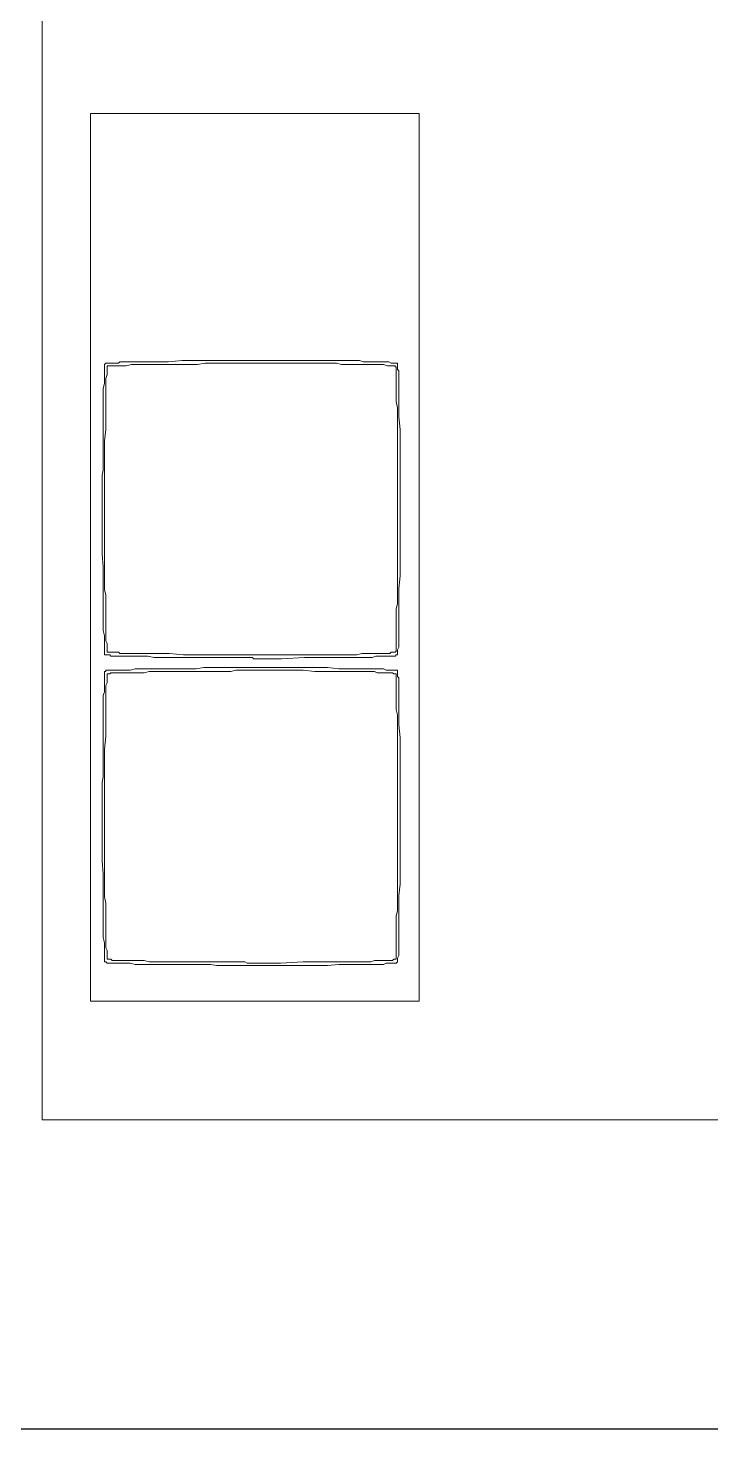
# Model space of a CAD drawing. Extents: x 185064 to 343242, y -369192 to -264966.
# Drawn here: x 269558 to 271251, y -295675 to -292202 of the extents above; entities that cross this region are included whole.
import ezdxf

# ---------------------------------------------------------------- set-up
doc = ezdxf.new("R2010")
doc.units = 0

# ---------------------------------------------------------------- blocks, each defined once
blk = doc.blocks.new('awertaretwww')
at = {"color": 8, "lineweight": 0}
blk.add_lwpolyline([(256866.1, -310064), (264511.4, -310064), (264511.4, -314264), (256866.1, -314264)], close=True, dxfattribs=at)
at = {"color": 3, "lineweight": 0}
blk.add_lwpolyline([(256986.1, -313970.4), (257800.9, -313970.4), (257800.9, -311769.3), (256986.1, -311769.3)], close=True, dxfattribs=at)
at = {"color": 1, "lineweight": 0}
for points in [[(257753.5, -312751.4), (257753.5, -312748.3), (257753.5, -312745.1), (257753.5, -312741.9), (257753.5, -312738.8), (257753.5, -312735.6), (257753.5, -312729.3), (257753.5, -312719.8), (257753.5, -312710.4), (257753.5, -312700.9), (257753.5, -312688.3), (257753.5, -312675.6), (257753.5, -312659.8), (257753.5, -312647.2), (257753.5, -312631.4), (257753.5, -312615.6), (257753.5, -312584), (257753.5, -312552.5), (257750.3, -312520.9), (257750.3, -312508.3), (257750.3, -312492.5), (257750.3, -312479.8), (257750.3, -312464), (257750.3, -312451.4), (257750.3, -312441.9), (257750.3, -312429.3), (257750.3, -312419.8), (257750.3, -312416.7), (257750.3, -312410.4), (257750.3, -312407.2), (257747.2, -312404), (257747.2, -312400.9), (257747.2, -312397.7), (257747.2, -312394.6), (257747.2, -312391.4), (257747.2, -312388.3), (257744, -312388.3), (257740.9, -312388.3), (257737.7, -312388.3), (257731.4, -312388.3), (257725.1, -312385.1), (257718.8, -312385.1), (257712.4, -312385.1), (257703, -312385.1), (257693.5, -312385.1), (257684, -312385.1), (257674.5, -312385.1), (257661.9, -312385.1), (257652.4, -312381.9), (257639.8, -312381.9), (257627.2, -312381.9), (257614.5, -312381.9), (257601.9, -312381.9), (257573.5, -312381.9), (257545.1, -312381.9), (257516.7, -312381.9), (257459.8, -312381.9), (257431.4, -312381.9), (257403, -312381.9), (257399.8, -312381.9), (257396.7, -312381.9), (257393.5, -312381.9), (257390.3, -312381.9), (257387.2, -312381.9), (257380.9, -312381.9), (257377.7, -312381.9), (257371.4, -312381.9), (257368.2, -312381.9), (257361.9, -312381.9), (257355.6, -312381.9), (257343, -312381.9), (257330.3, -312381.9), (257314.5, -312381.9), (257298.8, -312381.9), (257283, -312381.9), (257267.2, -312381.9), (257248.2, -312381.9), (257213.5, -312381.9), (257178.8, -312385.1), (257163, -312385.1), (257144, -312385.1), (257128.2, -312385.1), (257112.4, -312385.1), (257096.7, -312385.1), (257084, -312385.1), (257071.4, -312385.1), (257065.1, -312385.1), (257058.8, -312385.1), (257055.6, -312388.3), (257049.3, -312388.3), (257046.1, -312388.3), (257039.8, -312388.3), (257036.7, -312388.3), (257033.5, -312388.3), (257030.3, -312388.3), (257027.2, -312388.3), (257024, -312388.3), (257020.9, -312391.4), (257020.9, -312394.6), (257020.9, -312397.7), (257020.9, -312400.9), (257020.9, -312404), (257020.9, -312407.2), (257020.9, -312410.4), (257020.9, -312419.8), (257020.9, -312429.3), (257020.9, -312438.8), (257017.7, -312451.4), (257017.7, -312464), (257017.7, -312476.7), (257017.7, -312489.3), (257017.7, -312505.1), (257017.7, -312517.7), (257017.7, -312549.3), (257017.7, -312577.7), (257017.7, -312609.3), (257017.7, -312625.1), (257017.7, -312637.7), (257017.7, -312653.5), (257014.5, -312666.1), (257014.5, -312678.8), (257014.5, -312691.4), (257014.5, -312700.9), (257014.5, -312710.4), (257014.5, -312719.8), (257014.5, -312723), (257014.5, -312729.3), (257014.5, -312732.5), (257014.5, -312735.6), (257014.5, -312738.8), (257014.5, -312748.3), (257014.5, -312757.7), (257014.5, -312767.2), (257014.5, -312779.8), (257014.5, -312792.5), (257014.5, -312805.1), (257014.5, -312817.7), (257014.5, -312830.4), (257014.5, -312846.1), (257014.5, -312861.9), (257017.7, -312893.5), (257017.7, -312953.5), (257017.7, -312969.3), (257017.7, -312985.1), (257017.7, -312997.7), (257017.7, -313013.5), (257017.7, -313026.1), (257017.7, -313038.8), (257017.7, -313051.4), (257020.9, -313064), (257020.9, -313073.5), (257020.9, -313083), (257020.9, -313089.3), (257020.9, -313092.5), (257020.9, -313098.8), (257020.9, -313101.9), (257020.9, -313105.1), (257020.9, -313108.3), (257020.9, -313111.4), (257024, -313111.4), (257027.2, -313111.4), (257030.3, -313111.4), (257033.5, -313111.4), (257036.7, -313114.6), (257039.8, -313114.6), (257046.1, -313114.6), (257049.3, -313114.6), (257055.6, -313114.6), (257058.8, -313114.6), (257065.1, -313114.6), (257071.4, -313114.6), (257084, -313114.6), (257096.7, -313114.6), (257112.4, -313114.6), (257128.2, -313114.6), (257144, -313117.7), (257163, -313117.7), (257178.8, -313117.7), (257213.5, -313117.7), (257248.2, -313117.7), (257267.2, -313117.7), (257283, -313117.7), (257298.8, -313117.7), (257314.5, -313117.7), (257330.3, -313117.7), (257343, -313117.7), (257355.6, -313117.7), (257361.9, -313117.7), (257368.2, -313117.7), (257371.4, -313117.7), (257377.7, -313117.7), (257380.9, -313117.7), (257387.2, -313117.7), (257390.3, -313120.9), (257393.5, -313120.9), (257396.7, -313120.9), (257399.8, -313120.9), (257403, -313120.9), (257431.4, -313120.9), (257459.8, -313120.9), (257516.7, -313117.7), (257545.1, -313117.7), (257573.5, -313117.7), (257601.9, -313117.7), (257614.5, -313117.7), (257627.2, -313117.7), (257639.8, -313117.7), (257652.4, -313117.7), (257661.9, -313117.7), (257674.5, -313117.7), (257684, -313117.7), (257693.5, -313114.6), (257703, -313114.6), (257712.4, -313114.6), (257718.8, -313114.6), (257725.1, -313114.6), (257731.4, -313114.6), (257737.7, -313114.6), (257740.9, -313114.6), (257744, -313111.4), (257747.2, -313111.4), (257747.2, -313108.3), (257747.2, -313105.1), (257747.2, -313098.8), (257750.3, -313092.5), (257750.3, -313086.1), (257750.3, -313079.8), (257750.3, -313070.4), (257750.3, -313060.9), (257750.3, -313051.4), (257750.3, -313038.8), (257750.3, -313026.1), (257750.3, -313013.5), (257750.3, -313000.9), (257750.3, -312988.3), (257750.3, -312975.6), (257750.3, -312947.2), (257753.5, -312915.6), (257753.5, -312855.6), (257753.5, -312827.2), (257753.5, -312814.6), (257753.5, -312798.8), (257753.5, -312786.1), (257753.5, -312773.5), (257753.5, -312760.9)], [(257747.2, -312748.3), (257747.2, -312745.1), (257747.2, -312741.9), (257747.2, -312738.8), (257747.2, -312735.6), (257747.2, -312729.3), (257747.2, -312719.8), (257747.2, -312710.4), (257747.2, -312700.9), (257747.2, -312688.3), (257747.2, -312675.6), (257747.2, -312663), (257747.2, -312647.2), (257747.2, -312634.6), (257747.2, -312618.8), (257747.2, -312587.2), (257747.2, -312558.8), (257747.2, -312527.2), (257747.2, -312511.4), (257747.2, -312498.8), (257744, -312483), (257744, -312470.4), (257744, -312457.7), (257744, -312448.3), (257744, -312435.6), (257744, -312426.1), (257744, -312416.7), (257744, -312413.5), (257744, -312410.4), (257744, -312407.2), (257744, -312404), (257744, -312400.9), (257744, -312397.7), (257740.9, -312397.7), (257740.9, -312394.6), (257737.7, -312394.6), (257734.5, -312394.6), (257731.4, -312394.6), (257728.2, -312394.6), (257721.9, -312394.6), (257712.4, -312391.4), (257706.1, -312391.4), (257696.7, -312391.4), (257690.3, -312391.4), (257680.9, -312391.4), (257668.2, -312391.4), (257658.8, -312391.4), (257646.1, -312391.4), (257633.5, -312391.4), (257624, -312391.4), (257608.2, -312391.4), (257595.6, -312388.3), (257570.3, -312388.3), (257541.9, -312388.3), (257513.5, -312388.3), (257456.7, -312388.3), (257428.2, -312388.3), (257403, -312388.3), (257399.8, -312388.3), (257396.7, -312388.3), (257393.5, -312388.3), (257390.3, -312388.3), (257387.2, -312388.3), (257384, -312388.3), (257380.9, -312388.3), (257374.5, -312388.3), (257368.2, -312388.3), (257365.1, -312388.3), (257358.8, -312388.3), (257346.1, -312388.3), (257333.5, -312388.3), (257317.7, -312388.3), (257301.9, -312388.3), (257286.1, -312388.3), (257270.3, -312388.3), (257251.4, -312391.4), (257216.7, -312391.4), (257181.9, -312391.4), (257166.1, -312391.4), (257150.3, -312391.4), (257131.4, -312391.4), (257118.8, -312391.4), (257103, -312391.4), (257087.2, -312391.4), (257074.5, -312394.6), (257071.4, -312394.6), (257065.1, -312394.6), (257058.8, -312394.6), (257055.6, -312394.6), (257049.3, -312394.6), (257046.1, -312394.6), (257043, -312394.6), (257039.8, -312394.6), (257036.7, -312394.6), (257033.5, -312394.6), (257030.3, -312394.6), (257027.2, -312394.6), (257027.2, -312397.7), (257027.2, -312400.9), (257027.2, -312404), (257027.2, -312407.2), (257027.2, -312410.4), (257027.2, -312413.5), (257027.2, -312416.7), (257024, -312426.1), (257024, -312435.6), (257024, -312445.1), (257024, -312457.7), (257024, -312470.4), (257024, -312483), (257024, -312495.6), (257024, -312508.3), (257024, -312524), (257024, -312552.5), (257020.9, -312580.9), (257020.9, -312612.5), (257020.9, -312625.1), (257020.9, -312640.9), (257020.9, -312653.5), (257020.9, -312666.1), (257020.9, -312678.8), (257020.9, -312691.4), (257020.9, -312700.9), (257020.9, -312710.4), (257020.9, -312719.8), (257020.9, -312723), (257020.9, -312726.1), (257020.9, -312729.3), (257020.9, -312732.5), (257020.9, -312735.6), (257020.9, -312738.8), (257020.9, -312745.1), (257020.9, -312754.6), (257020.9, -312764), (257020.9, -312776.7), (257020.9, -312789.3), (257020.9, -312801.9), (257020.9, -312814.6), (257020.9, -312827.2), (257020.9, -312843), (257020.9, -312858.8), (257020.9, -312887.2), (257020.9, -312950.4), (257024, -312963), (257024, -312978.8), (257024, -312994.6), (257024, -313007.2), (257024, -313019.8), (257024, -313032.5), (257024, -313045.1), (257024, -313054.6), (257024, -313067.2), (257024, -313076.7), (257027.2, -313083), (257027.2, -313086.1), (257027.2, -313089.3), (257027.2, -313092.5), (257027.2, -313095.6), (257027.2, -313098.8), (257027.2, -313101.9), (257027.2, -313105.1), (257030.3, -313105.1), (257033.5, -313105.1), (257036.7, -313105.1), (257039.8, -313105.1), (257043, -313105.1), (257046.1, -313105.1), (257049.3, -313105.1), (257055.6, -313105.1), (257058.8, -313108.3), (257065.1, -313108.3), (257071.4, -313108.3), (257074.5, -313108.3), (257087.2, -313108.3), (257103, -313108.3), (257118.8, -313108.3), (257131.4, -313108.3), (257150.3, -313108.3), (257166.1, -313108.3), (257181.9, -313108.3), (257216.7, -313111.4), (257251.4, -313111.4), (257270.3, -313111.4), (257286.1, -313111.4), (257301.9, -313111.4), (257317.7, -313111.4), (257333.5, -313111.4), (257346.1, -313111.4), (257358.8, -313111.4), (257365.1, -313111.4), (257368.2, -313111.4), (257374.5, -313111.4), (257380.9, -313111.4), (257384, -313111.4), (257387.2, -313111.4), (257390.3, -313111.4), (257393.5, -313111.4), (257396.7, -313111.4), (257399.8, -313111.4), (257403, -313111.4), (257428.2, -313111.4), (257456.7, -313111.4), (257513.5, -313111.4), (257541.9, -313111.4), (257570.3, -313111.4), (257595.6, -313111.4), (257608.2, -313111.4), (257624, -313111.4), (257633.5, -313111.4), (257646.1, -313111.4), (257658.8, -313108.3), (257668.2, -313108.3), (257680.9, -313108.3), (257690.3, -313108.3), (257696.7, -313108.3), (257706.1, -313108.3), (257712.4, -313108.3), (257721.9, -313108.3), (257728.2, -313108.3), (257731.4, -313105.1), (257734.5, -313105.1), (257737.7, -313105.1), (257740.9, -313105.1), (257744, -313101.9), (257744, -313098.8), (257744, -313095.6), (257744, -313092.5), (257744, -313086.1), (257744, -313076.7), (257744, -313067.2), (257744, -313057.7), (257744, -313048.3), (257744, -313035.6), (257744, -313023), (257744, -313010.4), (257744, -312997.7), (257747.2, -312985.1), (257747.2, -312969.3), (257747.2, -312956.7), (257747.2, -312896.7), (257747.2, -312865.1), (257747.2, -312852.5), (257747.2, -312836.7), (257747.2, -312824), (257747.2, -312811.4), (257747.2, -312798.8), (257747.2, -312786.1), (257747.2, -312776.7), (257747.2, -312767.2), (257747.2, -312757.7)], [(257753.5, -313512.5), (257753.5, -313509.3), (257753.5, -313506.1), (257753.5, -313503), (257753.5, -313499.8), (257753.5, -313496.7), (257753.5, -313493.5), (257753.5, -313484), (257753.5, -313471.4), (257753.5, -313461.9), (257753.5, -313449.3), (257753.5, -313436.7), (257753.5, -313420.9), (257753.5, -313408.3), (257753.5, -313392.5), (257753.5, -313376.7), (257753.5, -313345.1), (257753.5, -313316.7), (257750.3, -313285.1), (257750.3, -313269.3), (257750.3, -313253.5), (257750.3, -313240.9), (257750.3, -313228.3), (257750.3, -313215.6), (257750.3, -313203), (257750.3, -313190.4), (257750.3, -313180.9), (257750.3, -313177.7), (257750.3, -313174.6), (257750.3, -313168.3), (257747.2, -313165.1), (257747.2, -313161.9), (257747.2, -313158.8), (257747.2, -313155.6), (257747.2, -313152.5), (257747.2, -313149.3), (257744, -313149.3), (257740.9, -313149.3), (257737.7, -313149.3), (257731.4, -313149.3), (257725.1, -313149.3), (257718.8, -313149.3), (257712.4, -313146.1), (257703, -313146.1), (257693.5, -313146.1), (257684, -313146.1), (257674.5, -313146.1), (257661.9, -313146.1), (257652.4, -313146.1), (257639.8, -313146.1), (257627.2, -313146.1), (257614.5, -313146.1), (257601.9, -313146.1), (257573.5, -313143), (257545.1, -313143), (257516.7, -313143), (257459.8, -313143), (257431.4, -313143), (257403, -313143), (257399.8, -313143), (257396.7, -313143), (257393.5, -313143), (257390.3, -313143), (257387.2, -313143), (257380.9, -313143), (257377.7, -313143), (257371.4, -313143), (257368.2, -313143), (257361.9, -313143), (257355.6, -313143), (257343, -313143), (257330.3, -313143), (257314.5, -313143), (257298.8, -313143), (257283, -313143), (257267.2, -313143), (257248.2, -313146.1), (257213.5, -313146.1), (257178.8, -313146.1), (257163, -313146.1), (257144, -313146.1), (257128.2, -313146.1), (257112.4, -313146.1), (257096.7, -313146.1), (257084, -313149.3), (257071.4, -313149.3), (257065.1, -313149.3), (257058.8, -313149.3), (257055.6, -313149.3), (257049.3, -313149.3), (257046.1, -313149.3), (257039.8, -313149.3), (257036.7, -313149.3), (257033.5, -313149.3), (257030.3, -313149.3), (257027.2, -313149.3), (257024, -313149.3), (257024, -313152.5), (257020.9, -313152.5), (257020.9, -313155.6), (257020.9, -313158.8), (257020.9, -313161.9), (257020.9, -313165.1), (257020.9, -313168.3), (257020.9, -313174.6), (257020.9, -313180.9), (257020.9, -313190.4), (257020.9, -313203), (257017.7, -313212.5), (257017.7, -313225.1), (257017.7, -313237.7), (257017.7, -313253.5), (257017.7, -313266.1), (257017.7, -313281.9), (257017.7, -313310.4), (257017.7, -313341.9), (257017.7, -313370.4), (257017.7, -313386.1), (257017.7, -313401.9), (257017.7, -313414.6), (257014.5, -313427.2), (257014.5, -313439.8), (257014.5, -313452.5), (257014.5, -313461.9), (257014.5, -313474.6), (257014.5, -313480.9), (257014.5, -313487.2), (257014.5, -313490.4), (257014.5, -313493.5), (257014.5, -313496.7), (257014.5, -313499.8), (257014.5, -313503), (257014.5, -313509.3), (257014.5, -313518.8), (257014.5, -313528.3), (257014.5, -313540.9), (257014.5, -313553.5), (257014.5, -313566.1), (257014.5, -313578.8), (257014.5, -313594.6), (257014.5, -313607.2), (257014.5, -313623), (257017.7, -313654.6), (257017.7, -313717.7), (257017.7, -313730.4), (257017.7, -313746.1), (257017.7, -313761.9), (257017.7, -313774.6), (257017.7, -313787.2), (257017.7, -313799.8), (257017.7, -313812.5), (257020.9, -313825.1), (257020.9, -313834.6), (257020.9, -313844), (257020.9, -313853.5), (257020.9, -313856.7), (257020.9, -313859.8), (257020.9, -313863), (257020.9, -313866.1), (257020.9, -313869.3), (257020.9, -313872.5), (257024, -313872.5), (257027.2, -313875.6), (257030.3, -313875.6), (257033.5, -313875.6), (257036.7, -313875.6), (257039.8, -313875.6), (257046.1, -313875.6), (257049.3, -313875.6), (257055.6, -313875.6), (257058.8, -313875.6), (257065.1, -313875.6), (257071.4, -313875.6), (257084, -313875.6), (257096.7, -313878.8), (257112.4, -313878.8), (257128.2, -313878.8), (257144, -313878.8), (257163, -313878.8), (257178.8, -313878.8), (257213.5, -313878.8), (257248.2, -313878.8), (257267.2, -313878.8), (257283, -313878.8), (257298.8, -313881.9), (257314.5, -313881.9), (257330.3, -313881.9), (257343, -313881.9), (257355.6, -313881.9), (257361.9, -313881.9), (257368.2, -313881.9), (257371.4, -313881.9), (257377.7, -313881.9), (257380.9, -313881.9), (257387.2, -313881.9), (257390.3, -313881.9), (257393.5, -313881.9), (257396.7, -313881.9), (257399.8, -313881.9), (257403, -313881.9), (257431.4, -313881.9), (257459.8, -313881.9), (257516.7, -313881.9), (257545.1, -313881.9), (257573.5, -313881.9), (257601.9, -313878.8), (257614.5, -313878.8), (257627.2, -313878.8), (257639.8, -313878.8), (257652.4, -313878.8), (257661.9, -313878.8), (257674.5, -313878.8), (257684, -313878.8), (257693.5, -313878.8), (257703, -313878.8), (257712.4, -313878.8), (257718.8, -313875.6), (257725.1, -313875.6), (257731.4, -313875.6), (257737.7, -313875.6), (257740.9, -313875.6), (257744, -313875.6), (257747.2, -313872.5), (257747.2, -313869.3), (257747.2, -313866.1), (257747.2, -313863), (257750.3, -313856.7), (257750.3, -313850.4), (257750.3, -313840.9), (257750.3, -313831.4), (257750.3, -313821.9), (257750.3, -313812.5), (257750.3, -313799.8), (257750.3, -313790.4), (257750.3, -313777.7), (257750.3, -313765.1), (257750.3, -313749.3), (257750.3, -313736.7), (257750.3, -313708.3), (257753.5, -313679.8), (257753.5, -313619.8), (257753.5, -313591.4), (257753.5, -313575.6), (257753.5, -313563), (257753.5, -313550.4), (257753.5, -313537.7), (257753.5, -313525.1)], [(257747.2, -313512.5), (257747.2, -313509.3), (257747.2, -313506.1), (257747.2, -313503), (257747.2, -313499.8), (257747.2, -313496.7), (257747.2, -313493.5), (257747.2, -313484), (257747.2, -313474.6), (257747.2, -313461.9), (257747.2, -313449.3), (257747.2, -313436.7), (257747.2, -313424), (257747.2, -313411.4), (257747.2, -313395.6), (257747.2, -313379.8), (257747.2, -313351.4), (257747.2, -313319.8), (257747.2, -313288.3), (257747.2, -313275.6), (257747.2, -313259.8), (257744, -313247.2), (257744, -313231.4), (257744, -313218.8), (257744, -313209.3), (257744, -313196.7), (257744, -313187.2), (257744, -313180.9), (257744, -313177.7), (257744, -313171.4), (257744, -313168.3), (257744, -313165.1), (257744, -313161.9), (257744, -313158.8), (257740.9, -313158.8), (257737.7, -313158.8), (257734.5, -313155.6), (257731.4, -313155.6), (257728.2, -313155.6), (257721.9, -313155.6), (257712.4, -313155.6), (257706.1, -313155.6), (257696.7, -313155.6), (257690.3, -313152.5), (257680.9, -313152.5), (257668.2, -313152.5), (257658.8, -313152.5), (257646.1, -313152.5), (257633.5, -313152.5), (257624, -313152.5), (257608.2, -313152.5), (257595.6, -313152.5), (257570.3, -313152.5), (257541.9, -313152.5), (257513.5, -313149.3), (257456.7, -313149.3), (257428.2, -313149.3), (257403, -313149.3), (257399.8, -313149.3), (257396.7, -313149.3), (257393.5, -313149.3), (257390.3, -313149.3), (257387.2, -313149.3), (257384, -313149.3), (257380.9, -313149.3), (257374.5, -313149.3), (257368.2, -313149.3), (257365.1, -313149.3), (257358.8, -313149.3), (257346.1, -313149.3), (257333.5, -313152.5), (257317.7, -313152.5), (257301.9, -313152.5), (257286.1, -313152.5), (257270.3, -313152.5), (257251.4, -313152.5), (257216.7, -313152.5), (257181.9, -313152.5), (257166.1, -313152.5), (257150.3, -313152.5), (257131.4, -313152.5), (257118.8, -313155.6), (257103, -313155.6), (257087.2, -313155.6), (257074.5, -313155.6), (257071.4, -313155.6), (257065.1, -313155.6), (257058.8, -313155.6), (257055.6, -313155.6), (257049.3, -313155.6), (257046.1, -313155.6), (257043, -313155.6), (257039.8, -313155.6), (257036.7, -313155.6), (257033.5, -313158.8), (257030.3, -313158.8), (257027.2, -313158.8), (257027.2, -313161.9), (257027.2, -313165.1), (257027.2, -313168.3), (257027.2, -313171.4), (257027.2, -313174.6), (257027.2, -313180.9), (257024, -313187.2), (257024, -313196.7), (257024, -313206.1), (257024, -313218.8), (257024, -313231.4), (257024, -313244), (257024, -313256.7), (257024, -313269.3), (257024, -313285.1), (257024, -313313.5), (257020.9, -313345.1), (257020.9, -313373.5), (257020.9, -313389.3), (257020.9, -313401.9), (257020.9, -313414.6), (257020.9, -313427.2), (257020.9, -313439.8), (257020.9, -313452.5), (257020.9, -313461.9), (257020.9, -313471.4), (257020.9, -313480.9), (257020.9, -313484), (257020.9, -313490.4), (257020.9, -313493.5), (257020.9, -313496.7), (257020.9, -313499.8), (257020.9, -313509.3), (257020.9, -313518.8), (257020.9, -313528.3), (257020.9, -313537.7), (257020.9, -313550.4), (257020.9, -313563), (257020.9, -313575.6), (257020.9, -313591.4), (257020.9, -313604), (257020.9, -313619.8), (257020.9, -313648.3), (257020.9, -313711.4), (257024, -313727.2), (257024, -313739.8), (257024, -313755.6), (257024, -313768.3), (257024, -313780.9), (257024, -313793.5), (257024, -313806.1), (257024, -313818.8), (257024, -313828.3), (257024, -313837.7), (257027.2, -313844), (257027.2, -313850.4), (257027.2, -313853.5), (257027.2, -313856.7), (257027.2, -313859.8), (257027.2, -313863), (257027.2, -313866.1), (257030.3, -313866.1), (257033.5, -313866.1), (257036.7, -313866.1), (257039.8, -313869.3), (257043, -313869.3), (257046.1, -313869.3), (257049.3, -313869.3), (257055.6, -313869.3), (257058.8, -313869.3), (257065.1, -313869.3), (257071.4, -313869.3), (257074.5, -313869.3), (257087.2, -313869.3), (257103, -313869.3), (257118.8, -313869.3), (257131.4, -313872.5), (257150.3, -313872.5), (257166.1, -313872.5), (257181.9, -313872.5), (257216.7, -313872.5), (257251.4, -313872.5), (257270.3, -313872.5), (257286.1, -313872.5), (257301.9, -313872.5), (257317.7, -313872.5), (257333.5, -313872.5), (257346.1, -313872.5), (257358.8, -313872.5), (257365.1, -313872.5), (257368.2, -313872.5), (257374.5, -313875.6), (257380.9, -313875.6), (257384, -313875.6), (257387.2, -313875.6), (257390.3, -313875.6), (257393.5, -313875.6), (257396.7, -313875.6), (257399.8, -313875.6), (257403, -313875.6), (257428.2, -313875.6), (257456.7, -313875.6), (257513.5, -313872.5), (257541.9, -313872.5), (257570.3, -313872.5), (257595.6, -313872.5), (257608.2, -313872.5), (257624, -313872.5), (257633.5, -313872.5), (257646.1, -313872.5), (257658.8, -313872.5), (257668.2, -313872.5), (257680.9, -313872.5), (257690.3, -313869.3), (257696.7, -313869.3), (257706.1, -313869.3), (257712.4, -313869.3), (257721.9, -313869.3), (257728.2, -313869.3), (257731.4, -313869.3), (257734.5, -313869.3), (257737.7, -313866.1), (257740.9, -313866.1), (257744, -313866.1), (257744, -313863), (257744, -313859.8), (257744, -313856.7), (257744, -313853.5), (257744, -313847.2), (257744, -313837.7), (257744, -313831.4), (257744, -313821.9), (257744, -313809.3), (257744, -313799.8), (257744, -313787.2), (257744, -313774.6), (257744, -313758.8), (257747.2, -313746.1), (257747.2, -313730.4), (257747.2, -313717.7), (257747.2, -313657.7), (257747.2, -313629.3), (257747.2, -313613.5), (257747.2, -313600.9), (257747.2, -313585.1), (257747.2, -313572.5), (257747.2, -313559.8), (257747.2, -313550.4), (257747.2, -313537.7), (257747.2, -313528.3), (257747.2, -313518.8)]]:
    blk.add_lwpolyline(points, close=True, dxfattribs=at)

msp = doc.modelspace()

# ---------------------------------------------------------------- linework, layer by layer
at = {"color": 8}
msp.add_line((185063.7, -295675.3), (343241.6, -295675.3), dxfattribs=at)

# ---------------------------------------------------------------- block references
msp.add_blockref('awertaretwww', (12726.8, 19355.3))

doc.saveas('drawing.dxf')
